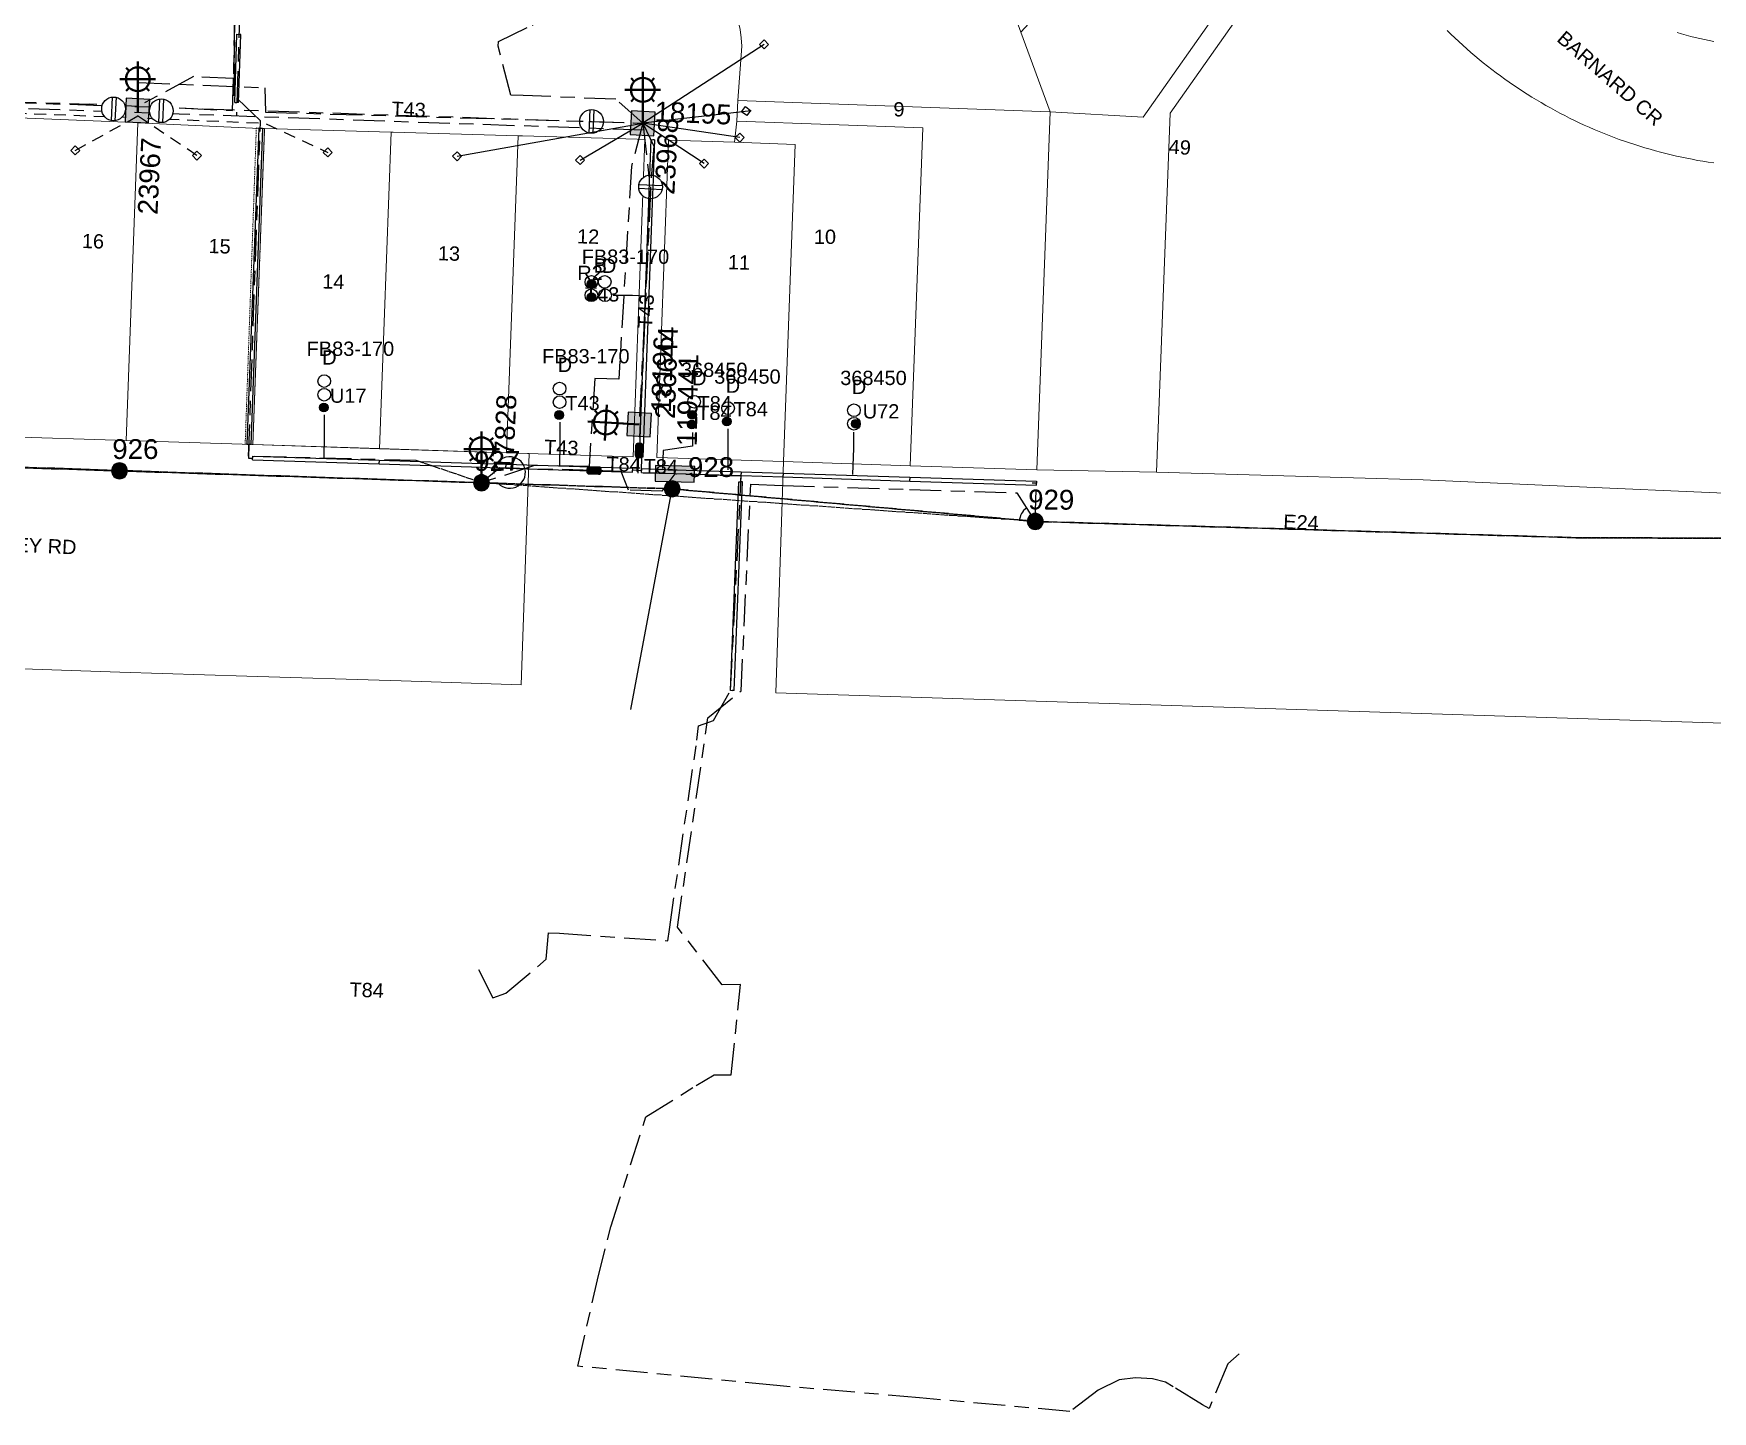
# Model space of a CAD drawing. Header units: metres. Extents: x 298789 to 299426, y 6264025 to 6264524.
# Drawn here: x 298942.7 to 299154.6, y 6264024.7 to 6264198.6 of the extents above; entities that cross this region are included whole.
import ezdxf
from ezdxf.enums import TextEntityAlignment as Align

# ---------------------------------------------------------------- set-up
doc = ezdxf.new("R2010")
doc.units = ezdxf.units.M
for name, pattern in [('Cable Exist OH', [1, 1, 0]), ('Cable Exist UG', [8.2, 4, -1.2, 1.8, -1.2]), ('Dash', [5, 3, -2]), ('HIDDEN', [0.375, 0.25, -0.125]), ('HIDDEN2', [0.1875, 0.125, -0.0625])]:
    doc.linetypes.add(name, pattern=pattern)
doc.layers.get('0').update_dxf_attribs({"color": 6})
for name, color, linetype in [('_User Miscellaneous1', 7, 'Continuous'), ('Duct_SP_EXT', 7, 'Continuous'), ('Equip_LV_EXT', 7, 'Continuous'), ('Equip_SP_SL_EXT', 7, 'Continuous'), ('Mains_HV_EXT', 7, 'Continuous'), ('Mains_LV_EXT', 7, 'Continuous'), ('Mains_SL_EXT', 7, 'Continuous'), ('Services_SP_EXT', 7, 'Continuous'), ('SupportsOH_SP_TR_HV_LV_SL_EXT', 7, 'Continuous'), ('SupportsUG_SP_LV_EXT', 7, 'Continuous'), ('SupportsUG_SP_LV_SL_EXT', 7, 'Continuous'), ('Trench_SP_EXT', 7, 'Continuous'), ('UG_Details_SP_MISC', 7, 'Continuous')]:
    doc.layers.add(name, color=color, linetype=linetype)
for name, color, linetype, lineweight in [('Cadastre Land Parcels_SP_EXT', 9, 'Continuous', 5), ('Cadastre Other Property_SP_EXT', 9, 'HIDDEN', 5), ('Cadastre Roads_SP_EXT', 9, 'Continuous', 5)]:
    doc.layers.add(name, color=color, linetype=linetype, lineweight=lineweight)
doc.styles.add('COLUMN_LABEL', font='arial.ttf')
doc.styles.add('iecARIAL', font='arial.ttf', dxfattribs={"height": 2})
doc.styles.add('POLE_LABEL', font='arial.ttf')
doc.styles.get("Standard").update_dxf_attribs({"font": 'arial.ttf'})

# ---------------------------------------------------------------- blocks, each defined once
blk = doc.blocks.new('COLUMN_EXT')
blk.add_hatch(color=256).paths.add_polyline_path([(-1.49, 1.48), (-1.49, -1.49), (1.48, -1.49), (1.48, 1.48)])
blk.add_lwpolyline([(-1.49, -1.49), (1.48, -1.49), (1.48, 1.48), (-1.49, 1.48)], close=True)
for tag, height, style, flags, p in [('ASSET_NUM', 2.5, 'COLUMN_LABEL', 8, (2, 2)), ('STRUCTURE_PLANT_NUMBER', 0.2, 'POLE_LABEL', 9, (1.81, 0.03)), ('STREET_CODE', 0.2, 'COLUMN_LABEL', 9, (1.81, -0.2))]:
    blk.add_attdef(tag, text='', height=height, dxfattribs=dict(style=style, flags=flags)).set_placement(p, align=Align.MIDDLE_LEFT)
at = {"flags": 9}
for tag, p in [('COLUMN_TYPE', (1.81, -0.4)), ('OWNED_BY', (1.81, -0.6)), ('STATE', (1.81, -0.8)), ('USAGE', (1.81, -1)), ('STREETNAME', (1.81, -1.6)), ('SUBURB', (1.81, -1.8)), ('LEGEND', (1.81, -1.2)), ('LOCATION', (1.81, -1.4)), ('NOTES', (1.81, -2))]:
    blk.add_attdef(tag, text='', height=0.2, dxfattribs=at).set_placement(p, align=Align.MIDDLE_LEFT)
at = {"flags": 1}
blk.add_attdef('Z', (1.81, -2.35), '', height=0.2, dxfattribs=at)
blk = doc.blocks.new('PILLAR_EXT')
blk.add_hatch(color=256).paths.add_polyline_path([(-2.475, 0.99), (-2.475, -0.99), (2.475, -0.99), (2.475, 0.99)])
blk.add_lwpolyline([(-2.475, -0.99), (2.475, -0.99), (2.475, 0.99), (-2.475, 0.99)], close=True)
at = {"style": 'iecARIAL', "flags": 8}
blk.add_attdef('ASSET_NUM', (1.5, 3.5), '', height=2.5, dxfattribs=at)
for tag, p, flags in [('OWNED_BY', (0, -0.2), 9), ('STATE', (0, -0.4), 9), ('SUPPORT_TYPE', (0, -0.6), 9), ('STREETNAME', (0, -1.8), 9), ('SUBURB', (0, -2), 1), ('USAGE', (0, -0.8), 9), ('LEGEND', (0, -1), 9), ('LOCATION', (0, -1.2), 9), ('NOTES', (0, -1.4), 9), ('PARENT', (0, -1.6), 9)]:
    blk.add_attdef(tag, p, '', height=0.2, dxfattribs=dict(flags=flags))
blk = doc.blocks.new('DUCT_EXT')
blk.add_circle((0, 0.8), 0.8)
at = {"flags": 1}
blk.add_attdef('Z', (0, 0), '', height=0.2, dxfattribs=at)
at = {"flags": 9}
for tag, p in [('DUCT_CODE', (0, 0)), ('XSECT_TYPE', (0, -0.2)), ('STATE', (0, -0.6)), ('FB_REFERENCE', (0, -0.4)), ('NOTES', (0, -0.8))]:
    blk.add_attdef(tag, text='', height=0.2, dxfattribs=at).set_placement(p, align=Align.MIDDLE_LEFT)
blk = doc.blocks.new('SL_LANTERN_EXT')
at = {"lineweight": 40}
for p, q in [((0, 1.97), (0, 6.47)), ((-1.46, 5.68), (-1.06, 5.28)), ((1.46, 5.68), (1.06, 5.28)), ((-2.25, 4.22), (2.25, 4.22)), ((-1.46, 2.76), (-1.06, 3.16)), ((0, 0), (0, 2.72)), ((1.46, 2.76), (1.06, 3.16))]:
    blk.add_line(p, q, dxfattribs=at)
blk.add_circle((0, 4.22), 1.5, dxfattribs=at)
at = {"style": 'iecARIAL', "flags": 8}
blk.add_attdef('ASSET_NUM', (1.5, 1.5), '', height=2.5, dxfattribs=at)
for tag, p, height, flags in [('OPERATING_VOLTAGE', (0.98, -1.65), 0.2, 9), ('ORIENTATION', (0.98, -1.85), 0.2, 9), ('OWNED_BY', (0.98, -2.05), 0.2, 9), ('STATE', (0.98, -2.25), 0.2, 9), ('CONSTRUCTED_VOLTAGE', (0.98, -0.65), 0.2, 9), ('CONTROL_TYPE', (0.98, -0.85), 0.2, 9), ('LANTERN_PURPOSE', (0.98, -1.05), 0.2, 9), ('LANTERN_TYPE', (0.98, -1.25), 0.2, 9), ('NO_PHASES', (0.98, -1.45), 0.2, 9), ('LNUMBER', (2.18, -3.25), 2.5, 8), ('USAGE', (0.98, -2.45), 0.2, 9), ('CEXIST', (0.98, -2.65), 0.2, 9), ('CNEW', (0.98, -2.85), 0.2, 9), ('CNUMBER', (0.98, -3.05), 0.2, 9), ('CREMOVE', (0.98, -3.25), 0.2, 9), ('CREPLACE', (0.98, -3.45), 0.2, 9), ('LKINGHEIGHT', (0.98, -3.65), 0.2, 9), ('LBRACKET', (0.98, -3.85), 0.2, 9), ('LBRACKETVOCAB', (0.98, -4.05), 0.2, 9), ('LCATEGORY', (0.98, -4.25), 0.2, 9), ('LCHARGE1', (0.98, -4.45), 0.2, 9), ('LCHARGE1PERCENT', (0.98, -4.65), 0.2, 9), ('LCHARGE2', (0.98, -4.85), 0.2, 9), ('LCHARGE2PERCENT', (0.98, -5.05), 0.2, 9), ('LCHARGE3', (0.98, -5.25), 0.2, 9), ('LCHARGE3PERCENT', (0.98, -5.45), 0.2, 9), ('LEXIST', (0.98, -5.65), 0.2, 9), ('LLAMP', (0.98, -5.85), 0.2, 9), ('LLAMPVOCAB', (0.98, -6.05), 0.2, 9), ('LMAST', (0.98, -6.25), 0.2, 9), ('LMASTVOCAB', (0.98, -6.45), 0.2, 9), ('LNEW', (0.98, -6.65), 0.2, 9), ('LANTNUMBER', (0.98, -6.85), 0.2, 9), ('LOUTREACH', (0.98, -7.25), 0.2, 9), ('LOUTREACHVOCAB', (0.98, -7.45), 0.2, 9), ('LRATECODE', (0.98, -7.65), 0.2, 9), ('LREMOVE', (0.98, -7.85), 0.2, 9), ('LREPLACE', (0.98, -8.05), 0.2, 9), ('LTYPE', (0.98, -8.25), 0.2, 9), ('LTYPEVOCAB', (0.98, -8.45), 0.2, 9), ('LEGEND', (0.98, -8.65), 0.2, 9), ('STREETNAME', (0.98, -9.25), 0.2, 9), ('SUBURB', (0.98, -9.45), 0.2, 1), ('LOCATION', (0.98, -8.85), 0.2, 9), ('NOTES', (0.98, -9.05), 0.2, 9)]:
    blk.add_attdef(tag, p, '', height=height, dxfattribs=dict(flags=flags))
blk = doc.blocks.new('CCP_EXT')
at = {"flags": 9}
for tag, p in [('STATE', (0, -1.8)), ('NOTES', (0, -2))]:
    blk.add_attdef(tag, text='', height=0.2, dxfattribs=at).set_placement(p, align=Align.MIDDLE_LEFT)
blk.add_wipeout([(0, 0.57), (0.57, 0), (0, -0.57), (-0.57, 0)])
blk.add_lwpolyline([(-0.57, 0), (0, 0.57), (0.57, 0), (0, -0.57), (-0.57, 0)])
at = {"flags": 1}
blk.add_attdef('Z', (0, 0), '', height=0.2, dxfattribs=at)
at = {"flags": 9}
for tag, p in [('CCP_TYPE', (0, 0)), ('CONSTRUCTED_VOLTAGE', (0, -0.2)), ('OPERATING_VOLTAGE', (0, -0.6)), ('ORIENTATION', (0, -0.8)), ('OWNED_BY', (0, -1)), ('NO_PHASES', (0, -0.4)), ('USAGE', (0, -1.2)), ('LEGEND', (0, -1.4)), ('LIFE_SUPPORT', (0, -1.6))]:
    blk.add_attdef(tag, text='', height=0.2, dxfattribs=at).set_placement(p, align=Align.MIDDLE_LEFT)
blk = doc.blocks.new('POLE_EXT')
blk.add_hatch(color=256).paths.add_polyline_path([(-1, 0, 1), (1, 0, 1)])
blk.add_lwpolyline([(-1, 0, 1), (1, 0, 1)], format="xyb", close=True)
for tag, height, flags, p in [('pNumber', 2.5, 8, (-17.84, 2.07)), ('OWNED_BY', 0.2, 9, (1.35, -0.4)), ('SPECIAL_USE', 0.2, 9, (1.35, -0.8)), ('STATE', 0.2, 9, (1.35, -1)), ('cLV', 0.2, 9, (1.35, -1.4)), ('hDepth', 0.2, 9, (1.35, -1.6)), ('hDia', 0.2, 9, (1.35, -1.8)), ('cHV', 0.2, 9, (1.35, -2)), ('PARENT', 0.2, 9, (1.35, -0.6)), ('USAGE', 0.2, 9, (1.35, -1.2)), ('LBRACKET', 0.2, 9, (1.35, -2.2)), ('cLinedev', 0.2, 9, (1.35, -3.4)), ('pExisting', 0.2, 9, (1.35, -3.8)), ('LExisting', 0.2, 9, (1.35, -2.4)), ('LANTNUMBER', 0.2, 9, (1.35, -2.6)), ('LOther', 0.2, 9, (1.35, -2.8)), ('LRemove', 0.2, 9, (1.35, -3)), ('LEGEND', 0.2, 9, (1.35, -3.2)), ('LOCATION', 0.2, 9, (1.35, -3.6)), ('PFNUMBER', 0.2, 9, (1.35, -4)), ('NEWPFNUMBER', 0.2, 9, (1.35, -4.2)), ('pFooting', 0.2, 9, (1.35, -4.4)), ('pNew', 0.2, 9, (1.35, -4.6)), ('pRelocate', 0.2, 9, (1.35, -5)), ('pRemove', 0.2, 9, (1.35, -5.2)), ('pReplace', 0.2, 9, (1.35, -5.4)), ('pStay', 0.2, 9, (1.35, -5.6)), ('pType', 0.2, 9, (1.35, -5.8)), ('cspan', 0.2, 9, (1.35, -6)), ('STREETNAME', 0.2, 9, (1.35, -6.2)), ('SUBURB', 0.2, 9, (1.35, -6.4)), ('OPERATED_BY', 0.2, 9, (1.36, -7.01)), ('NOTES', 0.2, 9, (1.35, -6.6)), ('MAINTAINED_BY', 0.2, 9, (1.36, -6.81))]:
    blk.add_attdef(tag, text='', height=height, dxfattribs=dict(flags=flags)).set_placement(p, align=Align.MIDDLE_LEFT)
at = {"style": 'POLE_LABEL'}
for tag, height, flags, p in [('ASSET_NUM', 2.5, 8, (2, 2)), ('STRUCTURE_PLANT_NUMBER', 0.2, 9, (1.35, 0.03)), ('STREET_CODE', 0.2, 9, (1.35, -0.2))]:
    blk.add_attdef(tag, text='', height=height, dxfattribs=dict(at, flags=flags)).set_placement(p, align=Align.MIDDLE_LEFT)
at = {"flags": 1}
blk.add_attdef('Z', (1.35, -7.33), '', height=0.2, dxfattribs=at)
blk = doc.blocks.new('LV_STJ_EXT')
h = blk.add_hatch(color=256)
edge = h.paths.add_edge_path()
edge.add_ellipse((-0.59, 0.13), major_axis=(0.226, 0.226), ratio=1, start_angle=45, end_angle=135)
edge.add_line((-0.91, 0.13), (-0.91, -0.13))
edge.add_ellipse((-0.59, -0.13), major_axis=(0.226, 0.226), ratio=1, start_angle=135, end_angle=225)
edge.add_line((-0.59, -0.45), (0.59, -0.45))
edge.add_ellipse((0.59, -0.13), major_axis=(-0.226, 0.226), ratio=1, start_angle=135, end_angle=225)
edge.add_line((0.91, -0.13), (0.91, 0.13))
edge.add_ellipse((0.59, 0.13), major_axis=(-0.226, 0.226), ratio=1, start_angle=225, end_angle=315)
edge.add_line((0.59, 0.45), (-0.59, 0.45))
blk.add_lwpolyline([(-0.91, 0.13), (-0.91, -0.13, 0.414214), (-0.59, -0.45), (0.59, -0.45, 0.414214), (0.91, -0.13), (0.91, 0.13, 0.414214), (0.59, 0.45), (-0.59, 0.45, 0.414214)], format="xyb", close=True)
at = {"flags": 1}
blk.add_attdef('Z', (0, 0), '', height=0.2, dxfattribs=at)
at = {"flags": 9}
for tag, p in [('ORIENTATION', (0, 0)), ('USAGE', (0, -0.2)), ('LEGEND', (0, -0.4)), ('NOTES', (0, -0.6))]:
    blk.add_attdef(tag, text='', height=0.2, dxfattribs=at).set_placement(p, align=Align.MIDDLE_LEFT)
blk = doc.blocks.new('LV_UG_LINKS_CLOSED_EXT')
blk.add_wipeout([(-1.06, 1.06), (-1.18, 0.92), (-1.29, 0.76), (-1.37, 0.59), (-1.43, 0.42), (-1.48, 0.23), (-1.49, 0.05), (-1.49, -0.14), (-1.46, -0.33), (-1.41, -0.51), (-1.33, -0.68), (-1.24, -0.84), (-1.12, -0.99), (-0.99, -1.12), (-0.84, -1.24), (-0.68, -1.33), (-0.51, -1.41), (-0.33, -1.46), (-0.14, -1.49), (0.05, -1.49), (0.23, -1.48), (0.42, -1.43), (0.59, -1.37), (0.76, -1.29), (0.92, -1.18), (1.06, -1.06), (1.18, -0.92), (1.29, -0.76), (1.37, -0.59), (1.43, -0.42), (1.48, -0.23), (1.49, -0.05), (1.49, 0.14), (1.46, 0.33), (1.41, 0.51), (1.33, 0.68), (1.24, 0.84), (1.12, 0.99), (0.99, 1.12), (0.84, 1.24), (0.68, 1.33), (0.51, 1.41), (0.33, 1.46), (0.14, 1.49), (-0.05, 1.49), (-0.23, 1.48), (-0.42, 1.43), (-0.59, 1.37), (-0.76, 1.29), (-0.92, 1.18)])
for p, q in [((-0.25, -1.48), (-0.25, 1.48)), ((0.25, -1.48), (0.25, 1.48))]:
    blk.add_line(p, q)
blk.add_circle((0, 0), 1.5)
at = {"flags": 9}
for tag, p in [('ACTUAL_STATUS', (0, 0)), ('CONSTRUCTED_VOLTAGE', (0, -0.2)), ('OPERATING_VOLTAGE', (0, -0.6)), ('ORIENTATION', (0, -0.8)), ('STATE', (0, -1)), ('SWITCH_TYPE', (0, -1.2)), ('NO_PHASES', (0, -0.4)), ('USAGE', (0, -1.4)), ('NOTES', (0, -1.6))]:
    blk.add_attdef(tag, text='', height=0.2, dxfattribs=at).set_placement(p, align=Align.MIDDLE_LEFT)
at = {"flags": 1}
blk.add_attdef('Z', (0, 0), '', height=0.2, dxfattribs=at)
blk = doc.blocks.new('CABLE_LARGE_EXT')
h = blk.add_hatch(color=256)
edge = h.paths.add_edge_path()
edge.add_arc((0, 0.55), 0.55, 0, 360)
blk.add_circle((0, 0.55), 0.55)
at = {"flags": 1}
blk.add_attdef('Z', (0, 0), '', height=0.2, dxfattribs=at)
at = {"flags": 9}
for tag, p in [('COND_CODE', (0, 0)), ('STATE', (0, -0.4)), ('XSECT_SIZE', (0, -0.6)), ('FB_REFERENCE', (0, -0.2)), ('NOTES', (0, -0.8))]:
    blk.add_attdef(tag, text='', height=0.2, dxfattribs=at).set_placement(p, align=Align.MIDDLE_LEFT)

msp = doc.modelspace()

# ---------------------------------------------------------------- linework, layer by layer
at = {"layer": 'Cadastre Land Parcels_SP_EXT', "linetype": 'Continuous'}
for points in [[(299067.27, 6264198.76), (299070.99, 6264188.72), (299082.71, 6264188.03), (299103, 6264216.86), (299093.06, 6264226.7), (299067.27, 6264198.76)], [(299069.32, 6264143.55), (299084.43, 6264143.23), (299086.14, 6264188.56), (299104.8, 6264215.08), (299103, 6264216.86), (299082.71, 6264188.03), (299070.99, 6264188.72), (299069.32, 6264143.55)], [(299067.27, 6264198.76), (299062.56, 6264211.72), (299030.92, 6264202.16), (299031.31, 6264201.16), (299031.63, 6264200.15), (299031.86, 6264199.11), (299032.01, 6264198.06), (299032.08, 6264197), (299031.59, 6264190.14), (299070.99, 6264188.72), (299067.27, 6264198.76)], [(299031.43, 6264187.53), (299054.91, 6264186.68), (299053.33, 6264144.06), (299069.32, 6264143.55), (299070.99, 6264188.72), (299031.59, 6264190.14), (299031.43, 6264187.53)], [(298938.39, 6264147.76), (298954.38, 6264147.24), (298955.86, 6264187.33), (298955.41, 6264187.35), (298939.82, 6264187.99), (298938.39, 6264147.76)], [(299031.17, 6264184.87), (299038.82, 6264184.6), (299037.34, 6264144.58), (299053.33, 6264144.06), (299054.91, 6264186.68), (299031.43, 6264187.53), (299031.17, 6264184.87)], [(298954.38, 6264147.24), (298970.37, 6264146.73), (298971.85, 6264186.6), (298971.27, 6264186.62), (298955.86, 6264187.33), (298954.38, 6264147.24)], [(298970.37, 6264146.73), (298986.37, 6264146.21), (298987.84, 6264186.16), (298971.85, 6264186.6), (298970.37, 6264146.73)], [(298986.37, 6264146.21), (299002.36, 6264145.7), (299003.84, 6264185.68), (298988.08, 6264186.15), (298987.84, 6264186.16), (298986.37, 6264146.21)], [(299002.36, 6264145.7), (299018.35, 6264145.19), (299019.83, 6264185.23), (299018.87, 6264185.27), (299004.38, 6264185.67), (299003.84, 6264185.68), (299002.36, 6264145.7)], [(299021.35, 6264145.09), (299037.34, 6264144.58), (299038.82, 6264184.6), (299031.17, 6264184.87), (299022.83, 6264185.12), (299021.35, 6264145.09)]]:
    msp.add_lwpolyline(points, close=True, dxfattribs=at)
at = {"layer": 'Cadastre Other Property_SP_EXT', "linetype": 'HIDDEN2'}
msp.add_lwpolyline([(298970.81, 6264186.68), (298969.4, 6264146.79), (298970.37, 6264146.73), (298971.85, 6264186.6), (298970.81, 6264186.68)], close=True, dxfattribs=at)
at = {"layer": 'Cadastre Roads_SP_EXT', "linetype": 'Continuous'}
for points in [[(299121.08, 6264198.98), (299121.57, 6264198.5), (299122.06, 6264198.03), (299122.56, 6264197.57), (299123.06, 6264197.11), (299123.57, 6264196.66), (299124.08, 6264196.21), (299124.6, 6264195.77), (299125.12, 6264195.33), (299125.65, 6264194.9), (299126.18, 6264194.48), (299126.72, 6264194.06), (299127.26, 6264193.65), (299127.81, 6264193.25), (299128.36, 6264192.85), (299128.91, 6264192.45), (299129.48, 6264192.06), (299130.04, 6264191.68), (299130.61, 6264191.31), (299131.19, 6264190.94), (299131.77, 6264190.58), (299132.35, 6264190.22), (299132.94, 6264189.87), (299133.53, 6264189.53), (299134.13, 6264189.2), (299134.72, 6264188.87), (299135.33, 6264188.55), (299135.93, 6264188.23), (299136.54, 6264187.93), (299137.16, 6264187.63), (299137.77, 6264187.33), (299138.39, 6264187.04), (299139.02, 6264186.77), (299139.64, 6264186.49), (299140.27, 6264186.23), (299140.91, 6264185.97), (299141.54, 6264185.72), (299142.18, 6264185.48), (299142.82, 6264185.24), (299143.46, 6264185.01), (299144.11, 6264184.79), (299144.76, 6264184.58), (299145.41, 6264184.37), (299146.06, 6264184.17), (299146.72, 6264183.98), (299147.37, 6264183.79), (299148.03, 6264183.62), (299148.7, 6264183.45), (299149.36, 6264183.29), (299150.02, 6264183.13), (299150.69, 6264182.99), (299151.36, 6264182.85), (299152.03, 6264182.72), (299152.7, 6264182.59), (299153.38, 6264182.48), (299154.05, 6264182.37), (299154.73, 6264182.27)], [(299154.76, 6264197.6), (299154.17, 6264197.71), (299153.58, 6264197.83), (299153, 6264197.96), (299152.41, 6264198.09), (299151.83, 6264198.23), (299151.25, 6264198.38), (299150.67, 6264198.54), (299150.1, 6264198.71)], [(299170.42, 6264139.97), (299154.15, 6264140.66), (299138.74, 6264141.34), (299118.05, 6264142.26), (299100.48, 6264142.77), (299084.43, 6264143.23), (299069.32, 6264143.55), (299053.33, 6264144.06), (299037.34, 6264144.58), (299036.35, 6264115.39), (299175.68, 6264110.96)]]:
    msp.add_lwpolyline(points, dxfattribs=at)
msp.add_lwpolyline([(299005.23, 6264145.61), (299002.36, 6264145.7), (298986.37, 6264146.22), (298970.37, 6264146.73), (298954.38, 6264147.24), (298938.39, 6264147.76), (298922.4, 6264148.27), (298906.41, 6264148.78), (298890.41, 6264149.3), (298858.99, 6264150.11), (298868.96, 6264120.73), (298889.63, 6264120.07), (298905.63, 6264119.56), (298921.62, 6264119.05), (298937.61, 6264118.54), (298953.6, 6264118.03), (298969.59, 6264117.52), (298989.07, 6264116.9), (299004.21, 6264116.42), (299005.23, 6264145.61)], close=True, dxfattribs=at)
at = {"layer": 'Duct_SP_EXT'}
for p, q in [((298971.11, 6264186.63), (298969.63, 6264146.76)), ((298971.59, 6264186.61), (298970.11, 6264146.74)), ((298971.11, 6264186.63), (298971.35, 6264186.62)), ((298971.59, 6264186.61), (298971.35, 6264186.62)), ((299020.59, 6264185.2), (299020.83, 6264185.19)), ((299021.07, 6264185.19), (299020.83, 6264185.19)), ((298969.63, 6264146.76), (298969.87, 6264146.75)), ((298970.11, 6264146.74), (298969.87, 6264146.75)), ((298970.33, 6264145.27), (298970.32, 6264145.03)), ((298970.33, 6264145.27), (298986.32, 6264144.76)), ((299019.11, 6264145.16), (299019.35, 6264145.15)), ((299019.59, 6264145.14), (299019.35, 6264145.15)), ((298970.31, 6264144.79), (298970.32, 6264145.03)), ((298970.31, 6264144.79), (298986.3, 6264144.28)), ((298986.3, 6264144.28), (298986.31, 6264144.52)), ((298986.3, 6264144.28), (298999.28, 6264143.86)), ((298986.32, 6264144.76), (298986.31, 6264144.52)), ((298986.32, 6264144.76), (298999.3, 6264144.34)), ((298999.28, 6264143.86), (298999.29, 6264144.1)), ((298999.28, 6264143.86), (298999.29, 6264144.1)), ((298999.28, 6264143.86), (299002.3, 6264143.76)), ((298999.3, 6264144.34), (298999.29, 6264144.1)), ((298999.3, 6264144.34), (298999.29, 6264144.1)), ((298999.3, 6264144.34), (299002.31, 6264144.24)), ((299002.31, 6264144.24), (299002.3, 6264144)), ((299002.3, 6264143.76), (299002.3, 6264144)), ((299002.3, 6264143.76), (299018.29, 6264143.25)), ((299002.31, 6264144.24), (299018.3, 6264143.73)), ((299018.29, 6264143.25), (299018.3, 6264143.49)), ((299018.3, 6264143.73), (299018.3, 6264143.49)), ((299019.41, 6264143.21), (299019.42, 6264143.45)), ((299019.41, 6264143.21), (299021.29, 6264143.15)), ((299019.43, 6264143.69), (299019.42, 6264143.45)), ((299019.43, 6264143.69), (299021.3, 6264143.63)), ((299021.3, 6264143.63), (299021.29, 6264143.39)), ((299021.29, 6264143.15), (299021.29, 6264143.39)), ((299021.29, 6264143.15), (299023.66, 6264143.08)), ((299021.3, 6264143.63), (299023.68, 6264143.56)), ((299023.66, 6264143.08), (299023.67, 6264143.32)), ((299023.66, 6264143.08), (299023.67, 6264143.32)), ((299023.66, 6264143.08), (299032, 6264142.81)), ((299023.68, 6264143.56), (299023.67, 6264143.32)), ((299023.68, 6264143.56), (299023.67, 6264143.32)), ((299023.68, 6264143.56), (299032.01, 6264143.29)), ((299032, 6264142.81), (299032.01, 6264143.05)), ((299032, 6264142.81), (299032.01, 6264143.05)), ((299032.01, 6264143.29), (299032.01, 6264143.05)), ((299032.01, 6264143.29), (299037.29, 6264143.12)), ((299032.01, 6264143.29), (299032.01, 6264143.05)), ((299037.29, 6264143.12), (299037.29, 6264143.12)), ((299037.29, 6264143.12), (299053.29, 6264142.6)), ((299037.29, 6264143.12), (299037.29, 6264142.88)), ((299037.29, 6264143.12), (299037.29, 6264142.88)), ((299030.64, 6264115.72), (299031.7, 6264142.03)), ((299031.12, 6264115.7), (299032.18, 6264142.01)), ((299031.7, 6264142.03), (299031.94, 6264142.02)), ((299032.18, 6264142.01), (299031.94, 6264142.02)), ((299032, 6264142.81), (299037.28, 6264142.64)), ((299037.28, 6264142.64), (299037.29, 6264142.88)), ((299037.28, 6264142.64), (299037.29, 6264142.88)), ((299037.28, 6264142.64), (299037.28, 6264142.64)), ((299037.28, 6264142.64), (299053.27, 6264142.12)), ((299053.27, 6264142.12), (299053.28, 6264142.36)), ((299053.27, 6264142.12), (299053.28, 6264142.36)), ((299053.27, 6264142.12), (299053.27, 6264142.12)), ((299053.27, 6264142.12), (299069.26, 6264141.61)), ((299053.29, 6264142.6), (299053.28, 6264142.36)), ((299053.29, 6264142.6), (299053.28, 6264142.36)), ((299053.29, 6264142.6), (299053.29, 6264142.6)), ((299053.29, 6264142.6), (299069.28, 6264142.09)), ((299069.26, 6264141.61), (299069.27, 6264141.85)), ((299069.28, 6264142.09), (299069.27, 6264141.85)), ((299030.64, 6264115.72), (299030.88, 6264115.71)), ((299031.12, 6264115.7), (299030.88, 6264115.71))]:
    msp.add_line(p, q, dxfattribs=at)
for points in [[(299015.84, 6264165.58), (299018.27, 6264165.58), (299019.8, 6264165.51)], [(298979.38, 6264150.49), (298979.38, 6264147.76), (298979.33, 6264145.07)], [(299009.1, 6264149.55), (299009.1, 6264146.83), (299009.05, 6264144.13)], [(299025.84, 6264148.27), (299025.84, 6264146.54), (299022.15, 6264145.97), (299022.07, 6264143.69)], [(299030.3, 6264148.72), (299030.3, 6264145.9), (299030.3, 6264143.53)], [(299046.19, 6264148.3), (299046.19, 6264146.27), (299046.06, 6264142.94)]]:
    msp.add_lwpolyline(points, dxfattribs=at)
at = {"layer": 'Mains_HV_EXT', "linetype": 'Cable Exist OH'}
for points in [[(298999.23, 6264141.91), (298877.92, 6264146.01), (298822.73, 6264147.2)], [(298999.23, 6264141.91), (298991, 6264144.71)], [(299069.11, 6264137.03), (298999.23, 6264141.91)], [(299218.47, 6264134.78), (299137.79, 6264134.96), (299069.11, 6264137.03)]]:
    msp.add_lwpolyline(points, dxfattribs=at)
at = {"layer": 'Mains_HV_EXT', "linetype": 'Cable Exist UG'}
msp.add_lwpolyline([(299094.84, 6264032), (299093.43, 6264030.73), (299091.05, 6264025.1), (299091.05, 6264025.1), (299090.23, 6264025.57), (299086.51, 6264027.85), (299085.56, 6264028.43), (299083.9, 6264028.83), (299081.76, 6264028.99), (299079.69, 6264028.7), (299077.03, 6264027.4), (299073.48, 6264024.73), (299054.52, 6264026.45), (299036.48, 6264028), (299036.48, 6264028), (299011.37, 6264030.44), (299013.88, 6264041.35), (299015.55, 6264048.03), (299019.98, 6264061.89), (299026.3, 6264065.84), (299028.59, 6264067.22), (299030.73, 6264067.2), (299031.92, 6264078.6), (299031.92, 6264078.6), (299029.61, 6264078.57), (299023.95, 6264085.83), (299027.8, 6264112.25), (299031.99, 6264115.64), (299033.2, 6264141.75), (299033.2, 6264141.75), (299037.24, 6264141.58), (299053.24, 6264141.07), (299066.77, 6264140.63), (299069.11, 6264137.03)], dxfattribs=at)
at = {"layer": 'Mains_HV_EXT', "linetype": 'Continuous'}
msp.add_lwpolyline([(299068.01, 6264138.72, 0.234177), (299067.11, 6264137.09)], format="xyb", dxfattribs=at)
at = {"layer": 'Mains_LV_EXT', "linetype": 'Cable Exist UG'}
for points in [[(298961.82, 6264189.17), (298967.82, 6264188.88), (298968.91, 6264232.49)], [(298898.09, 6264193.77), (298898.05, 6264191.08), (298949.73, 6264189.69)], [(298955.87, 6264189.38), (298949.73, 6264189.69)], [(298955.87, 6264189.38), (298961.82, 6264189.17)], [(299023.64, 6264143.03), (299018.98, 6264143.14), (299019.1, 6264145.98)], [(298998.84, 6264080.5), (299000.65, 6264076.91), (299002.3, 6264077.49), (299007.39, 6264081.78), (299007.68, 6264085.14), (299009.05, 6264085.06), (299009.05, 6264085.06), (299022.75, 6264084.12), (299022.75, 6264084.12), (299022.93, 6264085.56), (299026.41, 6264109.44), (299026.63, 6264111.24), (299028.49, 6264111.93), (299028.49, 6264111.93), (299030.66, 6264115.69), (299032.01, 6264142.75), (299032.01, 6264142.75), (299023.74, 6264143.01)], [(299013.42, 6264143.45), (299001.55, 6264143.78), (298999.23, 6264141.91)], [(299023.64, 6264143.03), (299021.97, 6264140.85), (299021.97, 6264140.85), (299017.77, 6264140.96), (299016.83, 6264143.33), (299013.42, 6264143.45)]]:
    msp.add_lwpolyline(points, dxfattribs=at)
at = {"layer": 'Mains_LV_EXT', "linetype": 'Cable Exist OH'}
for points in [[(298788.76, 6264149.56), (298820.54, 6264149.13), (298877.92, 6264146.01), (298906.45, 6264144.92), (298953.54, 6264143.41), (298999.23, 6264141.91)], [(298999.23, 6264141.91), (299023.28, 6264141.14)], [(299023.28, 6264141.14), (299069.11, 6264137.03), (299137.79, 6264134.96), (299218.47, 6264134.78)]]:
    msp.add_lwpolyline(points, dxfattribs=at)
at = {"layer": 'Mains_LV_EXT', "linetype": 'Continuous'}
msp.add_lwpolyline([(299001.32, 6264141.85, 5.768391), (299000.79, 6264143.08)], format="xyb", dxfattribs=at)
at = {"layer": 'Mains_SL_EXT', "linetype": 'Cable Exist UG'}
for points in [[(298969.06, 6264238.5), (298967.92, 6264192.9), (298962.87, 6264193.15), (298955.87, 6264189.38)], [(298898.12, 6264193.77), (298898.09, 6264191.25), (298955.87, 6264189.38)]]:
    msp.add_lwpolyline(points, dxfattribs=at)
at = {"layer": 'Mains_SL_EXT', "linetype": 'Cable Exist OH'}
for points in [[(298999.23, 6264141.91), (298953.54, 6264143.41), (298906.45, 6264144.92)], [(299069.11, 6264137.03), (299023.28, 6264141.14), (298999.23, 6264141.91)], [(299137.78, 6264134.96), (299069.11, 6264137.03)]]:
    msp.add_lwpolyline(points, dxfattribs=at)
at = {"layer": 'Services_SP_EXT'}
msp.add_lwpolyline([(299018.06, 6264113.31), (299023.28, 6264141.14)], dxfattribs=at)
at = {"layer": 'Trench_SP_EXT', "linetype": 'Cable Exist UG'}
for points in [[(298969.87, 6264146.75), (298969.82, 6264145.03), (298970.32, 6264145.03)], [(299019.41, 6264145.15), (299019.36, 6264143.42), (299018.3, 6264143.49)], [(298999.22, 6264141.9), (298999.21, 6264144.1)], [(299031.95, 6264142.04), (299032, 6264143.05)], [(299069.11, 6264137.03), (299069.27, 6264141.85), (299068.74, 6264141.87)]]:
    msp.add_lwpolyline(points, dxfattribs=at)
at = {"layer": 'UG_Details_SP_MISC'}
for p, q in [((298968.09, 6264189.88), (298968.36, 6264198.49)), ((298968.36, 6264198.49), (298968.6, 6264198.48)), ((298968.57, 6264189.87), (298968.84, 6264198.48)), ((298968.84, 6264198.48), (298968.6, 6264198.48)), ((298968.09, 6264189.88), (298968.33, 6264189.87)), ((298968.57, 6264189.87), (298968.33, 6264189.87))]:
    msp.add_line(p, q, dxfattribs=at)
at = {"layer": 'UG_Details_SP_MISC', "color": 7, "linetype": 'Cable Exist UG', "flags": 128}
msp.add_lwpolyline([(298970.89, 6264275.82), (298968.3, 6264188.29)], dxfattribs=at)

# ---------------------------------------------------------------- block references
at = {"layer": 'Duct_SP_EXT'}
for name, p in [('DUCT_EXT', (299013.1, 6264166.44)), ('DUCT_EXT', (299013.1, 6264164.76)), ('CABLE_LARGE_EXT', (299013.1, 6264166.44)), ('DUCT_EXT', (299014.78, 6264166.46)), ('DUCT_EXT', (299014.82, 6264164.76)), ('CABLE_LARGE_EXT', (299013.1, 6264164.76))]:
    msp.add_blockref(name, p, dxfattribs=at)
for name, p, rotation in [('DUCT_EXT', (298980.17, 6264154.73), 90.0000000000002), ('DUCT_EXT', (298980.17, 6264153.01), 90.0000000000002), ('DUCT_EXT', (299009.88, 6264153.79), 90.0000000000002), ('CABLE_LARGE_EXT', (298979.87, 6264151.4), 90.26525634584645), ('DUCT_EXT', (299009.88, 6264152.08), 90.0000000000002), ('DUCT_EXT', (299026.85, 6264152.13), 89.98096194782235), ('DUCT_EXT', (299031.14, 6264151.32), 89.98096194782235), ('DUCT_EXT', (299047.03, 6264151.06), 90.0000000000002), ('CABLE_LARGE_EXT', (299009.58, 6264150.46), 90.26525634584645), ('CABLE_LARGE_EXT', (299026.32, 6264149.27), 90.05620569558774), ('CABLE_LARGE_EXT', (299026.36, 6264150.48), 90.05620569558774), ('CABLE_LARGE_EXT', (299030.72, 6264149.63), 90.05620569558774), ('DUCT_EXT', (299047.03, 6264149.36), 89.98096194782235), ('CABLE_LARGE_EXT', (299047.03, 6264149.36), 90.05620569558774)]:
    msp.add_blockref(name, p, dxfattribs=dict(at, rotation=rotation))
at = {"layer": 'Equip_LV_EXT'}
for p, rotation in [((299019.1, 6264145.98), 267.4748395458906), ((299013.42, 6264143.45), 358.4214209522964)]:
    msp.add_blockref('LV_STJ_EXT', p, dxfattribs=dict(at, rotation=rotation))
at = {"layer": 'Equip_SP_SL_EXT'}
msp.add_blockref('SL_LANTERN_EXT', (298955.84, 6264188.6), dxfattribs=at)
ref = msp.add_blockref('SL_LANTERN_EXT', (299019.57, 6264187.27), dxfattribs=at)
ref.add_attrib('ASSET_NUM', '18195', dxfattribs={"layer": '0', "height": 2.5, "rotation": 357.4882, "style": 'iecARIAL'}).set_placement((299021.07, 6264188.77), align=Align.MIDDLE_LEFT)
ref = msp.add_blockref('SL_LANTERN_EXT', (299019.12, 6264149.27), dxfattribs=dict(at, rotation=86.82693371053828))
ref.add_attrib('ASSET_NUM', '18196', dxfattribs={"layer": '0', "height": 2.5, "rotation": 88.0154, "style": 'iecARIAL'}).set_placement((299020.62, 6264150.77), align=Align.TOP_LEFT)
ref = msp.add_blockref('SL_LANTERN_EXT', (298999.23, 6264141.91), dxfattribs=at)
ref.add_attrib('ASSET_NUM', '17828', dxfattribs={"layer": '0', "height": 2.5, "rotation": 87.5338, "style": 'iecARIAL'}).set_placement((299000.73, 6264143.41), align=Align.TOP_LEFT)
at = {"layer": 'SupportsOH_SP_TR_HV_LV_SL_EXT'}
ref = msp.add_blockref('POLE_EXT', (298953.54, 6264143.41), dxfattribs=at)
ref.add_attrib('ASSET_NUM', '926', dxfattribs={"layer": '0', "height": 2.5, "style": 'POLE_LABEL'}).set_placement((298955.54, 6264144.16), align=Align.BOTTOM_CENTER)
ref = msp.add_blockref('POLE_EXT', (298999.23, 6264141.91), dxfattribs=at)
ref.add_attrib('ASSET_NUM', '927', dxfattribs={"layer": '0', "height": 2.5, "rotation": 0.4352, "style": 'POLE_LABEL'}).set_placement((299001.23, 6264142.66), align=Align.BOTTOM_CENTER)
ref = msp.add_blockref('POLE_EXT', (299023.28, 6264141.14), dxfattribs=at)
ref.add_attrib('ASSET_NUM', '928', dxfattribs={"layer": '0', "height": 2.5, "style": 'POLE_LABEL'}).set_placement((299025.28, 6264141.89), align=Align.BOTTOM_LEFT)
ref = msp.add_blockref('POLE_EXT', (299069.11, 6264137.03), dxfattribs=at)
ref.add_attrib('ASSET_NUM', '929', dxfattribs={"layer": '0', "height": 2.5, "rotation": 359.5408, "style": 'POLE_LABEL'}).set_placement((299071.11, 6264137.78), align=Align.BOTTOM_CENTER)
at = {"layer": 'SupportsUG_SP_LV_EXT'}
ref = msp.add_blockref('PILLAR_EXT', (299023.64, 6264143.03), dxfattribs=dict(at, rotation=358.2832018493863))
ref.add_attrib('ASSET_NUM', '119441', dxfattribs={"layer": '0', "height": 2.5, "rotation": 88.9422, "style": 'iecARIAL'}).set_placement((299025.14, 6264146.53), align=Align.MIDDLE_LEFT)
at = {"layer": 'SupportsUG_SP_LV_SL_EXT'}
ref = msp.add_blockref('COLUMN_EXT', (298955.81, 6264188.87), dxfattribs=dict(at, rotation=357.2263840435654))
ref.add_attrib('ASSET_NUM', '23967', dxfattribs={"layer": '0', "height": 2.5, "rotation": 87.2626, "style": 'COLUMN_LABEL'}).set_placement((298959.54, 6264185.36), align=Align.BOTTOM_RIGHT)
ref = msp.add_blockref('COLUMN_EXT', (299019.57, 6264187.27), dxfattribs=dict(at, rotation=356.9721816020323))
ref.add_attrib('ASSET_NUM', '23968', dxfattribs={"layer": '0', "height": 2.5, "rotation": 87.0084, "style": 'COLUMN_LABEL'}).set_placement((299021.57, 6264188.02), align=Align.TOP_RIGHT)
ref = msp.add_blockref('COLUMN_EXT', (299019.12, 6264149.27), dxfattribs=dict(at, rotation=86.82693371053828))
ref.add_attrib('ASSET_NUM', '236644', dxfattribs={"layer": '0', "height": 2.5, "rotation": 88.0154, "style": 'COLUMN_LABEL'}).set_placement((299021.12, 6264150.02), align=Align.TOP_LEFT)

# ---------------------------------------------------------------- texts
at = {"layer": 'Cadastre Land Parcels_SP_EXT'}
for s, p in [('9', (299051.21, 6264188.13)), ('10', (299041.17, 6264172.05))]:
    msp.add_text(s, height=1.8, dxfattribs=at).set_placement(p)
for s, rotation, p in [('49', 356.8225, (299085.91, 6264183.43)), ('16', 358.4158, (298948.77, 6264171.53)), ('15', 358.2663, (298964.75, 6264170.9)), ('12', 358.4442, (299011.27, 6264172.12)), ('13', 358.4944, (298993.7, 6264169.98)), ('11', 358.5665, (299030.3, 6264168.85)), ('14', 358.3572, (298979.11, 6264166.43))]:
    msp.add_text(s, height=1.8, rotation=rotation, dxfattribs=at).set_placement(p)
at = {"layer": 'Cadastre Roads_SP_EXT'}
for s, rotation, p in [('BARNARD CR', 318.896, (299134.81, 6264197.73)), ('JERSEY RD', 357.4547, (298933.97, 6264133.49))]:
    msp.add_text(s, height=1.8, rotation=rotation, dxfattribs=at).set_placement(p)
at = {"layer": 'Duct_SP_EXT'}
for s, p in [('FB83-170', (299011.87, 6264169.53)), ('R2', (299011.32, 6264167.49)), ('B', (299013.38, 6264168.42)), ('D', (299014.42, 6264168.39)), ('T43', (299012.28, 6264164.78)), ('FB83-170', (298977.16, 6264157.92)), ('D', (298979.12, 6264156.82)), ('FB83-170', (299006.87, 6264156.98)), ('D', (299008.84, 6264155.88)), ('368450', (299024.4, 6264155.26)), ('D', (299025.8, 6264154.21)), ('368450', (299028.59, 6264154.41)), ('368450', (299044.5, 6264154.24)), ('U17', (298980.1, 6264152)), ('D', (299030.05, 6264153.26)), ('D', (299045.96, 6264153.1)), ('T43', (299009.81, 6264151.06)), ('T84', (299026.45, 6264149.84)), ('T84', (299026.49, 6264151.04)), ('T84', (299031.03, 6264150.3)), ('U72', (299047.34, 6264150.02))]:
    msp.add_text(s, height=1.8, dxfattribs=at).set_placement(p)
at = {"layer": 'Mains_LV_EXT'}
for s, rotation, p in [('T43', 357.3167, (298987.82, 6264188.22)), ('T43', 86.6114, (299020.75, 6264161.33)), ('T43', 357.7785, (299007.1, 6264145.55)), ('T84', 358.2033, (299014.96, 6264143.41)), ('T84', 358.6782, (299019.66, 6264143.12)), ('E24', 357.3921, (299100.38, 6264136.12)), ('T84', 357.9532, (298982.54, 6264077.08))]:
    msp.add_text(s, height=1.8, rotation=rotation, dxfattribs=at).set_placement(p)

# ---------------------------------------------------------------- next in the draw order: block references
at = {"layer": '_User Miscellaneous1'}
for p in [(298947.96, 6264183.85), (298963.31, 6264183.19), (298979.82, 6264183.6)]:
    msp.add_blockref('CCP_EXT', p, dxfattribs=at)
at = {"layer": 'Equip_LV_EXT'}
for p, rotation in [((299013.12, 6264187.5), 357.3316262623695), ((299020.56, 6264179.24), 267.2550552219634)]:
    msp.add_blockref('LV_UG_LINKS_CLOSED_EXT', p, dxfattribs=dict(at, rotation=rotation))
at = {"layer": 'Services_SP_EXT'}
for p in [(299034.88, 6264197.21), (299031.81, 6264185.47), (298996.15, 6264183.1), (299011.67, 6264182.62), (299027.32, 6264182.18)]:
    msp.add_blockref('CCP_EXT', p, dxfattribs=at)
at = {"layer": 'Services_SP_EXT', "rotation": 187.7403414103778}
msp.add_blockref('CCP_EXT', (299032.62, 6264188.8), dxfattribs=at)

# ---------------------------------------------------------------- next in the draw order: linework, layer by layer
at = {"layer": '_User Miscellaneous1', "color": 2, "linetype": 'Dash', "ltscale": 0.5, "flags": 128}
for points in [[(298954.28, 6264187.99), (298923.79, 6264189.13), (298919.38, 6264183.77)], [(298947.96, 6264183.85), (298956.2, 6264188.39)], [(298963.31, 6264183.19), (298955.54, 6264188.39)], [(298957.08, 6264187.9), (298971.88, 6264187.27), (298979.84, 6264183.58)]]:
    msp.add_lwpolyline(points, dxfattribs=at)
at = {"layer": 'Duct_SP_EXT'}
for p, q in [((299020.59, 6264185.2), (299019.11, 6264145.16)), ((299021.07, 6264185.19), (299019.59, 6264145.14))]:
    msp.add_line(p, q, dxfattribs=at)
at = {"layer": 'Mains_HV_EXT', "linetype": 'Cable Exist UG'}
msp.add_lwpolyline([(298991, 6264144.71), (298969.84, 6264145.26), (298971.32, 6264187.58), (298968, 6264190.74), (298968.31, 6264227.76), (298969.89, 6264277.9), (298975.08, 6264283.46), (298985.05, 6264283.2), (298992.31, 6264277.91), (298996.34, 6264275.18), (298997.91, 6264274.26)], dxfattribs=at)
at = {"layer": 'Mains_LV_EXT', "linetype": 'Cable Exist UG'}
for points in [[(299019.57, 6264187.27), (299016.18, 6264190.29), (299004.49, 6264190.77), (299002.94, 6264190.82), (299001.31, 6264197), (299001.37, 6264197.6), (299005.61, 6264199.64), (299009.9, 6264202.78), (299013.27, 6264206.8), (299016.82, 6264207.81)], [(298955.87, 6264189.38), (298955.88, 6264192.43), (298971.9, 6264191.75), (298971.95, 6264188.67), (299013.12, 6264187.5)], [(299013.12, 6264187.5), (299019.57, 6264187.27)], [(299019.57, 6264187.27), (299020.98, 6264184.36), (299020.56, 6264179.24)], [(299020.56, 6264179.24), (299019.1, 6264145.98)]]:
    msp.add_lwpolyline(points, dxfattribs=at)
at = {"layer": 'Mains_SL_EXT', "linetype": 'Cable Exist UG'}
for points in [[(298955.87, 6264189.38), (299019.57, 6264187.27)], [(299019.57, 6264187.27), (299018.15, 6264181.83), (299016.55, 6264155), (299013.51, 6264155.08), (299012.82, 6264143.98), (299005.93, 6264144.07), (298999.23, 6264141.91)], [(299019.57, 6264187.27), (299020.57, 6264178.83), (299019.12, 6264149.27)]]:
    msp.add_lwpolyline(points, dxfattribs=at)
at = {"layer": 'Services_SP_EXT'}
for points in [[(299034.88, 6264197.21), (299019.57, 6264187.27)], [(299033.27, 6264188.84), (299019.57, 6264187.27)], [(298996.15, 6264183.1), (299019.57, 6264187.27)], [(299011.67, 6264182.62), (299019.57, 6264187.27)], [(299027.32, 6264182.18), (299019.57, 6264187.27)], [(299031.81, 6264185.47), (299019.57, 6264187.27)]]:
    msp.add_lwpolyline(points, dxfattribs=at)
at = {"layer": 'UG_Details_SP_MISC', "color": 7, "linetype": 'Cable Exist UG', "flags": 128}
msp.add_lwpolyline([(299019.8, 6264186.4), (298898.56, 6264190.58)], dxfattribs=at)

# ---------------------------------------------------------------- next in the draw order: block references
at = {"layer": 'Equip_LV_EXT'}
for p, rotation in [((298952.79, 6264189.08), 177.2308651919189), ((298958.82, 6264188.85), 357.2263840435654)]:
    msp.add_blockref('LV_UG_LINKS_CLOSED_EXT', p, dxfattribs=dict(at, rotation=rotation))

doc.saveas('drawing.dxf')
